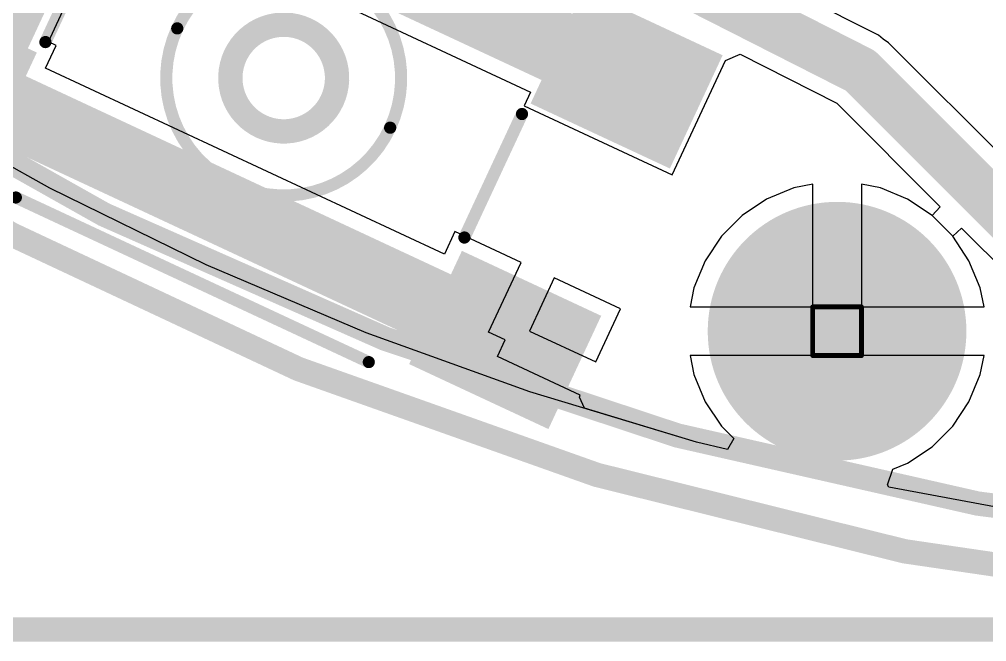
# Model space of a CAD drawing. Header units: millimetres. Extents: x -41 to 155, y -111 to 87.
# Drawn here: x -15.79 to -5.69, y -34.2 to -27.71 of the extents above; entities that cross this region are included whole.
import ezdxf

# ---------------------------------------------------------------- set-up
doc = ezdxf.new("R2010")
doc.units = ezdxf.units.MM
for name, color, linetype in [('BottomLayer', 5, 'Continuous'), ('BottomSolder', 6, 'Continuous'), ('DrillDrawing', 1, 'Continuous'), ('Mechanical1', 6, 'Continuous'), ('Mechanical2', 216, 'Continuous'), ('MultiLayer', 9, 'Continuous'), ('PadHoleLayer', 156, 'Continuous'), ('TopLayer', 1, 'Continuous'), ('TopOverlay', 2, 'Continuous'), ('TopPaste', 8, 'Continuous'), ('TopSolder', 216, 'Continuous')]:
    doc.layers.add(name, color=color, linetype=linetype)

# ---------------------------------------------------------------- blocks, each defined once
blk = doc.blocks.new('TS_1109S_C_B_78')
at = {"layer": 'TopLayer'}
for points in [[(-3.95, 2.05), (-2.55, 2.05), (-2.55, 0.95), (-3.95, 0.95)], [(2.55, 2.05), (3.95, 2.05), (3.95, 0.95), (2.55, 0.95)], [(-3.95, -0.95), (-2.55, -0.95), (-2.55, -2.05), (-3.95, -2.05)], [(2.55, -0.95), (3.95, -0.95), (3.95, -2.05), (2.55, -2.05)]]:
    blk.add_hatch(color=1, dxfattribs=at).paths.add_polyline_path(points)
at = {"layer": 'TopPaste'}
for points in [[(-3.95, 2.05), (-2.55, 2.05), (-2.55, 0.95), (-3.95, 0.95)], [(2.55, 2.05), (3.95, 2.05), (3.95, 0.95), (2.55, 0.95)], [(-3.95, -0.95), (-2.55, -0.95), (-2.55, -2.05), (-3.95, -2.05)], [(2.55, -0.95), (3.95, -0.95), (3.95, -2.05), (2.55, -2.05)]]:
    blk.add_hatch(color=8, dxfattribs=at).paths.add_polyline_path(points)
at = {"layer": 'TopSolder'}
for points in [[(-4.052, 2.152), (-2.448, 2.152), (-2.448, 0.848), (-4.052, 0.848)], [(2.448, 2.152), (4.052, 2.152), (4.052, 0.848), (2.448, 0.848)], [(-4.052, -0.848), (-2.448, -0.848), (-2.448, -2.152), (-4.052, -2.152)], [(2.448, -0.848), (4.052, -0.848), (4.052, -2.152), (2.448, -2.152)]]:
    blk.add_hatch(color=216, dxfattribs=at).paths.add_polyline_path(points)
at = {"layer": 'TopOverlay', "const_width": 0.127}
for points in [[(-2.007, 2.311), (2.057, 2.311)], [(-2.413, -0.711), (-2.413, 0.711)], [(2.413, -0.711), (2.413, 0.711)], [(-2.007, -2.311), (2.057, -2.311)]]:
    blk.add_lwpolyline(points, dxfattribs=at)
at = {"layer": 'TopOverlay'}
for points, const_width in [([(-2.038, 2.311, 1), (-1.975, 2.311, 1)], 0.0635), ([(2.026, 2.311, 1), (2.089, 2.311, 1)], 0.0635), ([(1.226, 0, 1), (-1.226, 0, 1)], 0.127), ([(-2.445, 0.711, 1), (-2.381, 0.711, 1)], 0.0635), ([(2.381, 0.711, 1), (2.445, 0.711, 1)], 0.0635), ([(0.557, 0, 1), (-0.557, 0, 1)], 0.254), ([(-0.621, 0, 1), (-0.494, 0, 1)], 0.127), ([(0.494, 0, 1), (0.621, 0, 1)], 0.127), ([(-1.258, 0, 1), (-1.194, 0, 1)], 0.0635), ([(1.194, 0, 1), (1.258, 0, 1)], 0.0635), ([(-2.445, -0.711, 1), (-2.381, -0.711, 1)], 0.0635), ([(2.381, -0.711, 1), (2.445, -0.711, 1)], 0.0635), ([(-2.038, -2.311, 1), (-1.975, -2.311, 1)], 0.0635), ([(2.026, -2.311, 1), (2.089, -2.311, 1)], 0.0635)]:
    blk.add_lwpolyline(points, format="xyb", close=True, dxfattribs=dict(at, const_width=const_width))

msp = doc.modelspace()

# ---------------------------------------------------------------- hatches: boundary and pattern name
at = {"layer": 'BottomLayer'}
h = msp.add_hatch(color=5, dxfattribs=at)
edge = h.paths.add_edge_path()
edge.add_arc((-7.254, -30.963), 1.3, 0, 360)
at = {"layer": 'BottomSolder'}
h = msp.add_hatch(color=6, dxfattribs=at)
edge = h.paths.add_edge_path()
edge.add_arc((-7.254, -30.963), 1.35, 0, 360)
at = {"layer": 'MultiLayer'}
h = msp.add_hatch(color=9, dxfattribs=at)
edge = h.paths.add_edge_path()
edge.add_arc((-7.254, -30.963), 1.3, 0, 360)
at = {"layer": 'PadHoleLayer'}
h = msp.add_hatch(color=156, dxfattribs=at)
edge = h.paths.add_edge_path()
edge.add_arc((-7.254, -30.963), 1, 0, 360)
at = {"layer": 'TopLayer'}
msp.add_hatch(color=1, dxfattribs=at).paths.add_polyline_path([(-18.222, -28.162), (-16.208, -29.101), (-15.442, -27.458), (-17.456, -26.519)])
h = msp.add_hatch(color=1, dxfattribs=at)
edge = h.paths.add_edge_path()
edge.add_arc((-7.254, -30.963), 1.3, 0, 360)
at = {"layer": 'TopSolder'}
h = msp.add_hatch(color=216, dxfattribs=at)
edge = h.paths.add_edge_path()
edge.add_arc((-7.254, -30.963), 1.35, 0, 360)

# ---------------------------------------------------------------- linework, layer by layer
at = {"layer": 'BottomLayer'}
for p, q in [((-15.472, -29.47), (-17.057, -28.582)), ((-13.841, -30.269), (-15.472, -29.47)), ((-7.707, -29.468), (-7.99, -29.585)), ((-7.508, -29.429), (-7.707, -29.468)), ((-7.508, -30.709), (-7.508, -29.429)), ((-6.8, -29.468), (-7, -29.429)), ((-7, -29.429), (-7, -30.709)), ((-6.518, -29.585), (-6.8, -29.468)), ((-7.99, -29.585), (-8.244, -29.756)), ((-6.263, -29.756), (-6.518, -29.585)), ((-8.244, -29.756), (-8.461, -29.972)), ((-6.047, -29.972), (-6.263, -29.756)), ((-8.461, -29.972), (-8.631, -30.227)), ((-5.877, -30.227), (-6.047, -29.972)), ((-12.168, -30.979), (-13.841, -30.269)), ((-8.631, -30.227), (-8.748, -30.509)), ((-5.759, -30.509), (-5.877, -30.227)), ((-8.748, -30.509), (-8.788, -30.709)), ((-5.72, -30.709), (-5.759, -30.509)), ((-8.788, -30.709), (-7.508, -30.709)), ((-7, -30.709), (-5.72, -30.709)), ((-10.46, -31.596), (-12.168, -30.979)), ((-5.72, -31.217), (-8.788, -31.217)), ((-8.788, -31.217), (-8.748, -31.416)), ((-5.759, -31.416), (-5.72, -31.217)), ((-8.748, -31.416), (-8.631, -31.699)), ((-5.877, -31.699), (-5.759, -31.416)), ((-8.72, -32.119), (-10.46, -31.596)), ((-8.631, -31.699), (-8.461, -31.953)), ((-6.047, -31.953), (-5.877, -31.699)), ((-8.461, -31.953), (-8.331, -32.083)), ((-6.263, -32.17), (-6.047, -31.953)), ((-8.331, -32.083), (-8.396, -32.198)), ((-8.396, -32.198), (-8.72, -32.119)), ((-6.518, -32.34), (-6.263, -32.17)), ((-6.729, -32.565), (-6.673, -32.404)), ((-6.673, -32.404), (-6.518, -32.34)), ((-6.714, -32.591), (-6.729, -32.565)), ((-5.283, -32.856), (-6.714, -32.591))]:
    msp.add_line(p, q, dxfattribs=at)
at = {"layer": 'DrillDrawing', "const_width": 0.0508}
for points in [[(-7.508, -30.709), (-7, -30.709)], [(-7.508, -31.217), (-7.508, -30.709)], [(-7, -31.217), (-7, -30.709)], [(-7.508, -31.217), (-7, -31.217)]]:
    msp.add_lwpolyline(points, dxfattribs=at)
at = {"layer": 'DrillDrawing', "const_width": 0.0254}
for points in [[(-7.52, -30.709, 1), (-7.495, -30.709, 1)], [(-7.52, -30.709, 1), (-7.495, -30.709, 1)], [(-7.012, -30.709, 1), (-6.987, -30.709, 1)], [(-7.012, -30.709, 1), (-6.987, -30.709, 1)], [(-7.52, -31.217, 1), (-7.495, -31.217, 1)], [(-7.52, -31.217, 1), (-7.495, -31.217, 1)], [(-7.012, -31.217, 1), (-6.987, -31.217, 1)], [(-7.012, -31.217, 1), (-6.987, -31.217, 1)]]:
    msp.add_lwpolyline(points, format="xyb", close=True, dxfattribs=at)
at = {"layer": 'Mechanical1', "const_width": 0.254}
msp.add_lwpolyline([(-26.733, 19.828, -3.064051), (-27.016, -19.427)], format="xyb", dxfattribs=at)
msp.add_lwpolyline([(-40.691, -34.075), (0, -34.075)], dxfattribs=at)
at = {"layer": 'Mechanical2', "const_width": 0.254}
msp.add_lwpolyline([(-27.773, 19.435, -3.216016), (-28.067, -19.008)], format="xyb", dxfattribs=at)
at = {"layer": 'TopLayer'}
for p, q in [((-14.788, -26.446), (-10.453, -28.468)), ((-6.823, -27.875), (-9.125, -26.706)), ((-15.486, -27.944), (-15.292, -27.528)), ((-15.405, -27.981), (-15.486, -27.944)), ((-6.772, -27.916), (-6.823, -27.875)), ((-6.717, -27.952), (-6.772, -27.916)), ((-4.744, -29.926), (-6.717, -27.952)), ((-15.515, -28.217), (-15.405, -27.981)), ((-8.975, -29.332), (-8.418, -28.137)), ((-8.418, -28.137), (-8.265, -28.073)), ((-8.265, -28.073), (-7.257, -28.584)), ((-11.353, -30.158), (-15.515, -28.217)), ((-10.453, -28.468), (-10.52, -28.611)), ((-10.52, -28.611), (-8.975, -29.332)), ((-7.257, -28.584), (-6.177, -29.664)), ((-7.707, -29.468), (-7.99, -29.585)), ((-7.508, -29.429), (-7.707, -29.468)), ((-7.508, -30.709), (-7.508, -29.429)), ((-6.8, -29.468), (-7, -29.429)), ((-7, -29.429), (-7, -30.709)), ((-6.518, -29.585), (-6.8, -29.468)), ((-7.99, -29.585), (-8.244, -29.756)), ((-6.263, -29.756), (-6.518, -29.585)), ((-6.177, -29.664), (-6.263, -29.756)), ((-8.244, -29.756), (-8.461, -29.972)), ((-6.047, -29.972), (-5.955, -29.886)), ((-5.955, -29.886), (-5.33, -30.512)), ((-11.243, -29.922), (-11.353, -30.158)), ((-10.551, -30.245), (-11.243, -29.922)), ((-8.461, -29.972), (-8.631, -30.227)), ((-5.877, -30.227), (-6.047, -29.972)), ((-10.891, -30.973), (-10.551, -30.245)), ((-8.631, -30.227), (-8.748, -30.509)), ((-5.759, -30.509), (-5.877, -30.227)), ((-10.206, -30.406), (-10.465, -30.962)), ((-9.514, -30.728), (-10.206, -30.406)), ((-8.748, -30.509), (-8.788, -30.709)), ((-5.72, -30.709), (-5.759, -30.509)), ((-9.773, -31.284), (-9.514, -30.728)), ((-8.788, -30.709), (-7.508, -30.709)), ((-7, -30.709), (-5.72, -30.709)), ((-10.719, -31.054), (-10.891, -30.973)), ((-10.465, -30.962), (-9.773, -31.284)), ((-10.799, -31.227), (-10.719, -31.054)), ((-9.935, -31.63), (-10.799, -31.227)), ((-5.72, -31.217), (-8.788, -31.217)), ((-8.788, -31.217), (-8.748, -31.416)), ((-5.759, -31.416), (-5.72, -31.217)), ((-8.748, -31.416), (-8.631, -31.699)), ((-5.877, -31.699), (-5.759, -31.416)), ((-9.944, -31.651), (-9.935, -31.63)), ((-9.892, -31.767), (-9.944, -31.651)), ((-8.631, -31.699), (-8.461, -31.953)), ((-6.047, -31.953), (-5.877, -31.699)), ((-8.72, -32.119), (-9.892, -31.767)), ((-8.461, -31.953), (-8.331, -32.083)), ((-6.263, -32.17), (-6.047, -31.953)), ((-8.331, -32.083), (-8.396, -32.198)), ((-8.396, -32.198), (-8.72, -32.119)), ((-6.518, -32.34), (-6.263, -32.17)), ((-6.729, -32.565), (-6.673, -32.404)), ((-6.673, -32.404), (-6.518, -32.34)), ((-6.714, -32.591), (-6.729, -32.565)), ((-5.283, -32.856), (-6.714, -32.591))]:
    msp.add_line(p, q, dxfattribs=at)
for points, const_width in [([(-15.342, -25.588), (-9.451, -28.335)], 0.762), ([(-9.313, -27.076), (-7.01, -28.245)], 0.508), ([(-16.61, -28.307), (-10.719, -31.054)], 0.762), ([(-7.01, -28.245), (-5.037, -30.219)], 0.508)]:
    msp.add_lwpolyline(points, dxfattribs=dict(at, const_width=const_width))
for points, const_width in [([(-9.641, -28.335, 1), (-9.26, -28.335, 1)], 0.381), ([(-7.137, -28.245, 1), (-6.883, -28.245, 1)], 0.254), ([(-7.137, -28.245, 1), (-6.883, -28.245, 1)], 0.254), ([(-10.909, -31.054, 1), (-10.528, -31.054, 1)], 0.381)]:
    msp.add_lwpolyline(points, format="xyb", close=True, dxfattribs=dict(at, const_width=const_width))

# ---------------------------------------------------------------- block references
at = {"rotation": 335.0000000000001}
msp.add_blockref('TS_1109S_C_B_78', (-13.03, -28.321), dxfattribs=at)

doc.saveas('drawing.dxf')
